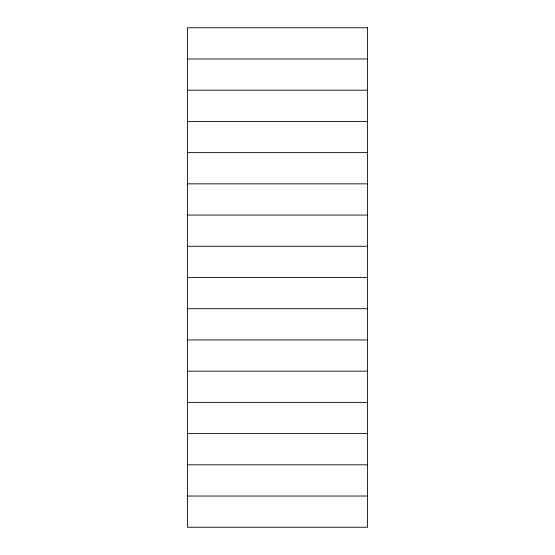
<?xml version="1.0" encoding="UTF-8"?>
<svg xmlns="http://www.w3.org/2000/svg" width="555" height="555" viewBox="0 0 555 555"><rect width="100%" height="100%" fill="white"/><g stroke="black" fill="none" stroke-linecap="round" stroke-linejoin="round"><path stroke-width="0.83" d="M187.41 58.969L367.59 58.969M187.41 90.188L367.59 90.188M187.41 121.406L367.59 121.406M187.41 152.625L367.59 152.625M187.41 183.844L367.59 183.844M187.41 215.062L367.59 215.062M187.41 246.281L367.59 246.281M187.41 277.5L367.59 277.5M187.41 308.719L367.59 308.719M187.41 339.938L367.59 339.938M187.41 371.156L367.59 371.156M187.41 402.375L367.59 402.375M187.41 433.594L367.59 433.594M187.41 464.812L367.59 464.812M187.41 496.031L367.59 496.031M367.59 27.75L187.41 27.75L187.41 527.25L367.59 527.25L367.59 27.75"/></g></svg>
